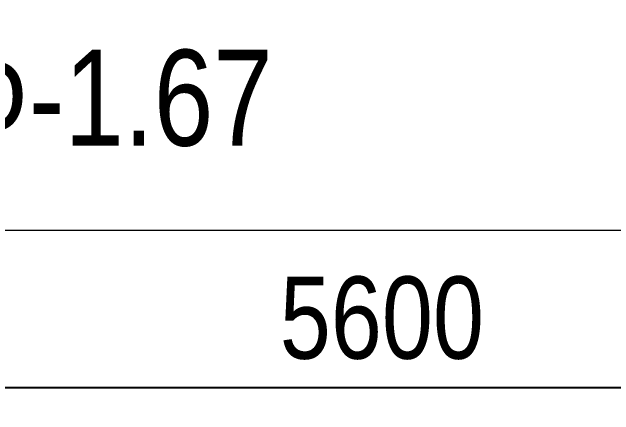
# Model space of a CAD drawing. Header units: millimetres. Extents: x -3294 to 3007, y -2309 to 2119.
# Drawn here: x -1143 to 1055, y -2309 to -839 of the extents above; entities that cross this region are included whole.
import ezdxf

# ---------------------------------------------------------------- set-up
doc = ezdxf.new("R2010")
doc.units = ezdxf.units.MM
for name, color, linetype in [('DIKOM_АРТИКУЛ', 7, 'Continuous'), ('DIKOM_ЗОНА', 90, 'Continuous'), ('DIKOM_РАЗМЕР_ЗОНА', 7, 'Continuous')]:
    doc.layers.add(name, color=color, linetype=linetype)
doc.styles.add('style1', font='arialbd.ttf', dxfattribs={"width": 0.8})
doc.dimstyles.new('1-50', dxfattribs={"dimtxt": 300, "dimasz": 200, "dimexe": 100, "dimexo": 0, "dimgap": 100, "dimtad": 1, "dimtxsty": 'style1', "dimcen": 200, "dimclrd": 7, "dimclre": 7, "dimclrt": 7, "dimadec": 1, "dimazin": 2, "dimtfac": 1, "dimtmove": 0, "dimatfit": 2, "dimfxl": 0, "dimlwd": 25, "dimlwe": 18, "dimarcsym": 0})

# ---------------------------------------------------------------- blocks, each defined once
blk = doc.blocks.new('*D10')
at = {"layer": 'Defpoints', "color": 0, "transparency": 16777216}
for p in [(-2592.8, 171.6), (3007.2, 171.6), (3007.2, -2209.1)]:
    blk.add_point(p, dxfattribs=at)
at = {"layer": 'DIKOM_РАЗМЕР_ЗОНА', "color": 7, "lineweight": 18, "transparency": 16777216}
for p, q in [((-2592.8, 171.6), (-2592.8, -2309.1)), ((3007.2, 171.6), (3007.2, -2309.1))]:
    blk.add_line(p, q, dxfattribs=at)
at = {"layer": 'DIKOM_РАЗМЕР_ЗОНА', "color": 7, "lineweight": 25, "transparency": 16777216}
blk.add_line((-2392.8, -2209.1), (2807.2, -2209.1), dxfattribs=at)
at = {"layer": 'DIKOM_РАЗМЕР_ЗОНА', "color": 7, "transparency": 16777216}
for points in [[(-2392.8, -2175.8), (-2392.8, -2242.4), (-2592.8, -2209.1)], [(2807.2, -2175.8), (2807.2, -2242.4), (3007.2, -2209.1)]]:
    blk.add_solid(points, dxfattribs=at)
at = {"layer": 'DIKOM_РАЗМЕР_ЗОНА', "color": 7, "transparency": 16777216, "insert": (207.2, -1955.9), "char_height": 300, "attachment_point": 5, "style": 'style1'}
blk.add_mtext('{\\fArial|b0|i0|c204|p34;5600}', dxfattribs=at)
blk = doc.blocks.new('*D11')
at = {"layer": 'Defpoints', "color": 0, "transparency": 16777216}
for p in [(1672.8, 2119.1), (-2843.8, -1635.9), (1672.8, -1635.9)]:
    blk.add_point(p, dxfattribs=at)
at = {"layer": 'DIKOM_РАЗМЕР_ЗОНА', "color": 7, "lineweight": 18, "transparency": 16777216}
for p, q in [((1672.8, 2119.1), (-2943.8, 2119.1)), ((1672.8, -1635.9), (-2943.8, -1635.9))]:
    blk.add_line(p, q, dxfattribs=at)
at = {"layer": 'DIKOM_РАЗМЕР_ЗОНА', "color": 7, "lineweight": 25, "transparency": 16777216}
blk.add_line((-2843.8, 1919.1), (-2843.8, -1435.9), dxfattribs=at)
at = {"layer": 'DIKOM_РАЗМЕР_ЗОНА', "color": 7, "transparency": 16777216}
for points in [[(-2877.1, 1919.1), (-2810.4, 1919.1), (-2843.8, 2119.1)], [(-2877.1, -1435.9), (-2810.4, -1435.9), (-2843.8, -1635.9)]]:
    blk.add_solid(points, dxfattribs=at)
at = {"layer": 'DIKOM_РАЗМЕР_ЗОНА', "color": 7, "transparency": 16777216, "insert": (-3097, 241.6), "char_height": 300, "attachment_point": 5, "rotation": 90, "style": 'style1'}
blk.add_mtext('{\\fArial|b0|i0|c204|p34;3755}', dxfattribs=at)

msp = doc.modelspace()

# ---------------------------------------------------------------- linework, layer by layer
at = {"layer": 'DIKOM_ЗОНА', "color": 3, "lineweight": 15}
msp.add_line((2007.208, -1635.857), (-1592.792, -1635.857), dxfattribs=at)

# ---------------------------------------------------------------- texts
at = {"layer": 'DIKOM_АРТИКУЛ', "insert": (-1705.53, -976.183), "char_height": 350, "attachment_point": 1, "style": 'style1'}
msp.add_mtext_dynamic_manual_height_columns('{\\fArial|b0|i0|c204|p34;MФ-1.67}', width=5885.53069, gutter_width=20, heights=[0], dxfattribs=at)

# ---------------------------------------------------------------- dimensions: what is measured, and where the dimension line sits
at = {"layer": 'DIKOM_РАЗМЕР_ЗОНА'}
dim = msp.add_linear_dim(base=(-2843.756, -1635.857), p1=(1672.82, 2119.143), p2=(1672.82, -1635.857), angle=90, text='{\\fArial|b0|i0|c204|p34;<>}', dimstyle='1-50', dxfattribs=at)
dim.commit()
dim.dimension.update_dxf_attribs({"geometry": '*D11', "text_midpoint": (-2843.756, 241.643), "dimtype": 160})
dim = msp.add_linear_dim(base=(3007.208, -2209.104), p1=(-2592.792, 171.643), p2=(3007.208, 171.643), text='{\\fArial|b0|i0|c204|p34;5600}', dimstyle='1-50', dxfattribs=at)
dim.commit()
dim.dimension.update_dxf_attribs({"geometry": '*D10', "text_midpoint": (207.208, -2209.104), "dimtype": 160})

doc.saveas('drawing.dxf')
